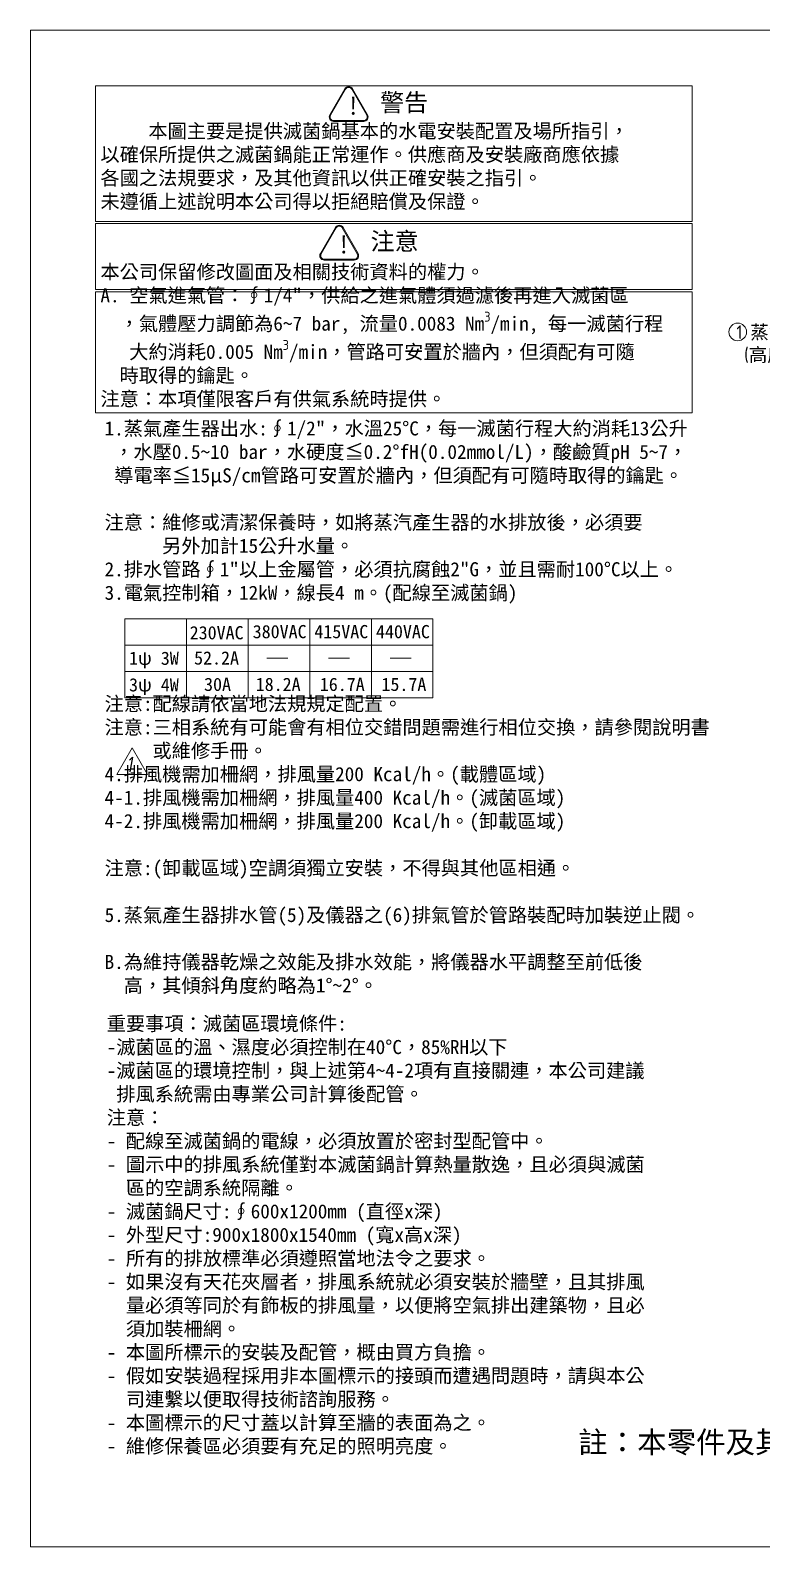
# Model space of a CAD drawing. Header units: millimetres. Extents: x 0 to 80449, y -23917 to 9476.
# Drawn here: x 0 to 4569, y 0 to 9476 of the extents above; entities that cross this region are included whole.
import ezdxf

# ---------------------------------------------------------------- set-up
doc = ezdxf.new("R2010")
doc.units = ezdxf.units.MM
doc.layers.get('0').update_dxf_attribs({"lineweight": 15})
for name, color, linetype, lineweight in [('D', 3, 'Continuous', 13), ('F', 7, 'Continuous', 15), ('T', 4, 'Continuous', 15)]:
    doc.layers.add(name, color=color, linetype=linetype, lineweight=lineweight)
doc.styles.get("Standard").update_dxf_attribs({"font": 'KAIU.TTF'})
doc.styles.add('STU25', font='isocp2.shx')
doc.styles.add('Text', font='romans.shx', dxfattribs={"width": 0.8, "oblique": 10})

msp = doc.modelspace()

# ---------------------------------------------------------------- hatches: boundary and pattern name
at = {"layer": 'D'}
h = msp.add_hatch(color=11, dxfattribs=at)
edge = h.paths.add_edge_path()
edge.add_line((1964.941, 9110.841), (1871.046, 8948.21))
edge.add_arc((1894.862, 8934.46), 27.5, 149.9999999, 270)
edge.add_line((1894.862, 8906.96), (2082.652, 8906.96))
edge.add_arc((2082.652, 8934.46), 27.5, 270, 389.9999999)
edge.add_line((2106.467, 8948.21), (2012.573, 9110.841))
edge.add_arc((1988.757, 9097.091), 27.5, 30, 150)
edge = h.paths.add_edge_path(flags=16)
edge.add_arc((1988.757, 9097.091), 22, 30, 150)
edge.add_line((1969.704, 9108.091), (1875.809, 8945.46))
edge.add_arc((1894.862, 8934.46), 22, 149.9999999, 270)
edge.add_line((1894.862, 8912.46), (2082.652, 8912.46))
edge.add_arc((2082.652, 8934.46), 22, 270, 389.9999999)
edge.add_line((2101.704, 8945.46), (2007.809, 9108.091))
h = msp.add_hatch(color=11, dxfattribs=at)
edge = h.paths.add_edge_path()
edge.add_ellipse((1835.732, 8067.536), major_axis=(27.5, 0), ratio=1, start_angle=149.9999999, end_angle=270)
edge.add_line((1835.732, 8040.036), (2023.522, 8040.036))
edge.add_ellipse((2023.522, 8067.536), major_axis=(27.5, 0), ratio=1, start_angle=270, end_angle=389.9999999)
edge.add_line((2047.338, 8081.286), (1953.443, 8243.916))
edge.add_ellipse((1929.627, 8230.166), major_axis=(27.5, 0), ratio=1, start_angle=30, end_angle=150)
edge.add_line((1905.811, 8243.916), (1811.917, 8081.286))
edge = h.paths.add_edge_path(flags=16)
edge.add_ellipse((1835.732, 8067.536), major_axis=(22, 0), ratio=1, start_angle=149.9999999, end_angle=270)
edge.add_line((1835.732, 8045.536), (2023.522, 8045.536))
edge.add_ellipse((2023.522, 8067.536), major_axis=(22, 0), ratio=1, start_angle=270, end_angle=389.9999999)
edge.add_line((2042.575, 8078.536), (1948.68, 8241.166))
edge.add_ellipse((1929.627, 8230.166), major_axis=(22, 0), ratio=1, start_angle=30, end_angle=150)
edge.add_line((1910.575, 8241.166), (1816.68, 8078.536))

# ---------------------------------------------------------------- linework, layer by layer
at = {"layer": 'D', "color": 11}
for p, q in [((1964.941, 9110.841), (1871.046, 8948.21)), ((1969.704, 9108.091), (1875.809, 8945.46)), ((2007.809, 9108.091), (2101.704, 8945.46)), ((2012.573, 9110.841), (2106.467, 8948.21)), ((1894.862, 8912.46), (2082.652, 8912.46)), ((1894.862, 8906.96), (2082.652, 8906.96)), ((1905.811, 8243.916), (1811.917, 8081.286)), ((1910.575, 8241.166), (1816.68, 8078.536)), ((1948.68, 8241.166), (2042.575, 8078.536)), ((1953.443, 8243.916), (2047.338, 8081.286)), ((1835.732, 8045.536), (2023.522, 8045.536)), ((1835.732, 8040.036), (2023.522, 8040.036)), ((1477.251, 5551.483), (1608.901, 5551.483)), ((1862.251, 5551.483), (1993.901, 5551.483)), ((2247.251, 5551.483), (2378.901, 5551.483))]:
    msp.add_line(p, q, dxfattribs=at)
at = {"layer": 'D'}
for p, q in [((590.348, 5798.983), (590.348, 5303.983)), ((590.348, 5798.983), (2515.348, 5798.983)), ((975.348, 5798.983), (975.348, 5303.983)), ((1360.348, 5798.983), (1360.348, 5303.983)), ((1745.348, 5798.983), (1745.348, 5303.983)), ((2130.348, 5798.983), (2130.348, 5303.983)), ((2515.348, 5798.983), (2515.348, 5303.983)), ((590.348, 5633.983), (2515.348, 5633.983)), ((590.348, 5468.983), (2515.348, 5468.983)), ((590.348, 5303.983), (2515.348, 5303.983))]:
    msp.add_line(p, q, dxfattribs=at)
at = {"layer": 'D', "color": 11}
for points in [[(408.058, 9129.737), (4133.547, 9129.737), (4133.547, 8281.544), (408.058, 8281.544)], [(408.058, 8268.967), (4133.547, 8268.967), (4133.547, 7855.844), (408.058, 7855.844)], [(408.058, 7841.495), (4133.547, 7841.495), (4133.547, 7085.355), (408.058, 7085.355)]]:
    msp.add_lwpolyline(points, close=True, dxfattribs=at)
at = {"layer": 'D'}
msp.add_circle((4419.143, 7591.125), 55, dxfattribs=at)
at = {"layer": 'D', "color": 11}
for centre, radius, start, end in [((1988.757, 9097.091), 27.5, 30, 150), ((1988.757, 9097.091), 22, 30, 150), ((1894.862, 8934.46), 27.5, 149.9999999, 270), ((1894.862, 8934.46), 22, 149.9999999, 270), ((2082.652, 8934.46), 27.5, 270, 29.9999999), ((2082.652, 8934.46), 22, 270, 29.9999999), ((1929.627, 8230.166), 27.5, 30, 150), ((1929.627, 8230.166), 22, 30, 150), ((1835.732, 8067.536), 27.5, 149.9999999, 270), ((1835.732, 8067.536), 22, 149.9999999, 270), ((2023.522, 8067.536), 27.5, 270, 29.9999999), ((2023.522, 8067.536), 22, 270, 29.9999999)]:
    msp.add_arc(centre, radius, start, end, dxfattribs=at)
at = {"layer": 'F', "color": 6}
msp.add_lwpolyline([(0, 9476), (0, 0), (13478, 0), (13478, 9476)], close=True, dxfattribs=at)
at = {"layer": 'F', "color": 7}
msp.add_lwpolyline([(636.832, 4991.255), (541.264, 4825.726), (732.401, 4825.726)], close=True, dxfattribs=at)

# ---------------------------------------------------------------- texts
at = {"insert": (3422.393, 720.546), "char_height": 135.00867, "attachment_point": 1, "style": 'STU25'}
msp.add_mtext('{\\f標楷體|b0|i0|c136|p65;註：本零件及其用料均須符合}RoHS{\\f標楷體|b0|i0|c136|p65;指令。}', dxfattribs=at)
at = {"layer": 'D', "color": 11, "attachment_point": 1, "style": 'STU25'}
for s, insert, char_height in [('{\\f標楷體|b0|i0|c136|p65;!}', (1979.615, 9058.888), 110), ('{\\f標楷體|b0|i0|c136|p65;警告}', (2184.779, 9080.193), 110), ('{\\f標楷體|b0|i0|c136|p65;!}', (1920.485, 8191.964), 110), ('{\\f標楷體|b0|i0|c136|p65;注意}', (2125.649, 8213.269), 110), ('{\\C3;1 \\f標楷體|b0|i0|c136|p65;蒸氣產生器出水孔\\P\\Fisocp2.shx; (\\f標楷體|b0|i0|c136|p65;高度至少\\Fisocp2.shx;650mm)}', (4410.641, 7632.506), 85), ('{\\f標楷體|b0|i0|c136|p65;230VAC}', (995.416, 5752.838), 82.5), ('{\\f標楷體|b0|i0|c136|p65;380VAC}', (1389.088, 5759.642), 82.5), ('{\\f標楷體|b0|i0|c136|p65;415VAC}', (1774.088, 5759.642), 82.5), ('{\\f標楷體|b0|i0|c136|p65;440VAC}', (2159.088, 5759.642), 82.5), ('{\\f標楷體|b0|i0|c136|p65;1ψ 3W}', (616.538, 5593.375), 82.5), ('{\\f標楷體|b0|i0|c136|p65;52.2A}', (1022.853, 5595.132), 82.5), ('{\\f標楷體|b0|i0|c136|p65;3ψ 4W}', (616.538, 5427.195), 82.5), ('{\\f標楷體|b0|i0|c136|p65;30A}', (1085.239, 5430.132), 82.5), ('{\\f標楷體|b0|i0|c136|p65;18.2A}', (1407.853, 5430.132), 82.5), ('{\\f標楷體|b0|i0|c136|p65;16.7A}', (1808.312, 5430.132), 82.5), ('{\\f標楷體|b0|i0|c136|p65;15.7A}', (2193.312, 5430.132), 82.5)]:
    msp.add_mtext(s, dxfattribs=dict(at, insert=insert, char_height=char_height))
at = {"layer": 'D', "color": 11, "char_height": 88, "attachment_point": 1}
for s, insert in [('\\A1;\\P     本圖主要是提供滅菌鍋基本的水電安裝配置及場所指引，\\P以確保所提供之滅菌鍋能正常運作。供應商及安裝廠商應依據\\P各國之法規要求，及其他資訊以供正確安裝之指引。\\P未遵循上述說明本公司得以拒絕賠償及保證。\\P\\P\\P本公司保留修改圖面及相關技術資料的權力。\\PA. 空氣進氣管：∮1/4"，供給之進氣體須過濾後再進入滅菌區\\P  ，氣體壓力調節為6~7 bar, 流量0.0083 Nm\\Fisocp2.shx|c136;{\\H0.7x;\\S3^ ;}\\fDFKai-SB|b0|i0|c136|p65;/min, 每一滅菌行程\\P   大約消耗0.005 Nm\\Fisocp2.shx|c136;{\\H0.7x;\\S3^ ;}\\fDFKai-SB|b0|i0|c136|p65;/min，管路可安置於牆內，但須配有可隨\\P  時取得的鑰匙。\\P注意：本項僅限客戶有供氣系統時提供。', (437.911, 9037.521)), ('1.蒸氣產生器出水:∮1/2"，水溫25%%DC，每一滅菌行程大約消耗13公升\\P ，水壓0.5~10 bar，水硬度≦0.2%%DfH(0.02mmol/L)，酸鹼質pH 5~7，\\P 導電率≦15μS/cm管路可安置於牆內，但須配有可隨時取得的鑰匙。\\P\\P注意：維修或清潔保養時，如將蒸汽產生器的水排放後，必須要\\P      另外加計15公升水量。\\P2.排水管路∮1"以上金屬管，必須抗腐蝕2"G，並且需耐100%%DC以上。 \\P3.電氣控制箱，12kW，線長4 m。(配線至滅菌鍋)\\P{\\H0.9091x;    \\P\\P\\P}\\P注意:配線請依當地法規規定配置。\\P{\\fDFKai-SB|b0|i0|c136|p65;注意:三相系統有可能會有相位交錯問題需進行相位交換，請參閱說明書\\P     或維修手冊。}\\P4.排風機需加柵網，排風量200 Kcal/h。(載體區域)\\P4-1.排風機需加柵網，排風量400 Kcal/h。(滅菌區域)\\P4-2.排風機需加柵網，排風量200 Kcal/h。(卸載區域)\\P\\P注意:(卸載區域)空調須獨立安裝，不得與其他區相通。\\P\\P5.蒸氣產生器排水管(5)及儀器之(6)排氣管於管路裝配時加裝逆止閥。\\P\\PB.為維持儀器乾燥之效能及排水效能，將儀器水平調整至前低後\\P  高，其傾斜角度約略為1%%D~2%%D。', (463.818, 7032.251)), ('重要事項：滅菌區環境條件:\\P-滅菌區的溫、濕度必須控制在40%%DC，85%RH以下\\P-滅菌區的環境控制，與上述第4~4-2項有直接關連，本公司建議\\P 排風系統需由專業公司計算後配管。\\P注意：\\P- 配線至滅菌鍋的電線，必須放置於密封型配管中。\\P- 圖示中的排風系統僅對本滅菌鍋計算熱量散逸，且必須與滅菌\\P  區的空調系統隔離。\\P- 滅菌鍋尺寸:∮600x1200mm (直徑x深)\\P- 外型尺寸:900x1800x1540mm (寬x高x深)\\P- 所有的排放標準必須遵照當地法令之要求。\\P- 如果沒有天花夾層者，排風系統就必須安裝於牆壁，且其排風\\P  量必須等同於有飾板的排風量，以便將空氣排出建築物，且必\\P  須加裝柵網。\\P- 本圖所標示的安裝及配管，概由買方負擔。\\P- 假如安裝過程採用非本圖標示的接頭而遭遇問題時，請與本公\\P  司連繫以便取得技術諮詢服務。\\P- 本圖標示的尺寸蓋以計算至牆的表面為之。\\P- 維修保養區必須要有充足的照明亮度。', (477.097, 3313.043))]:
    msp.add_mtext(s, dxfattribs=dict(at, insert=insert))
at = {"layer": 'T', "lineweight": 20, "style": 'Text', "oblique": 10, "width": 0.8}
msp.add_text('1', height=92, dxfattribs=at).set_placement((587.29, 4842.126))

doc.saveas('drawing.dxf')
